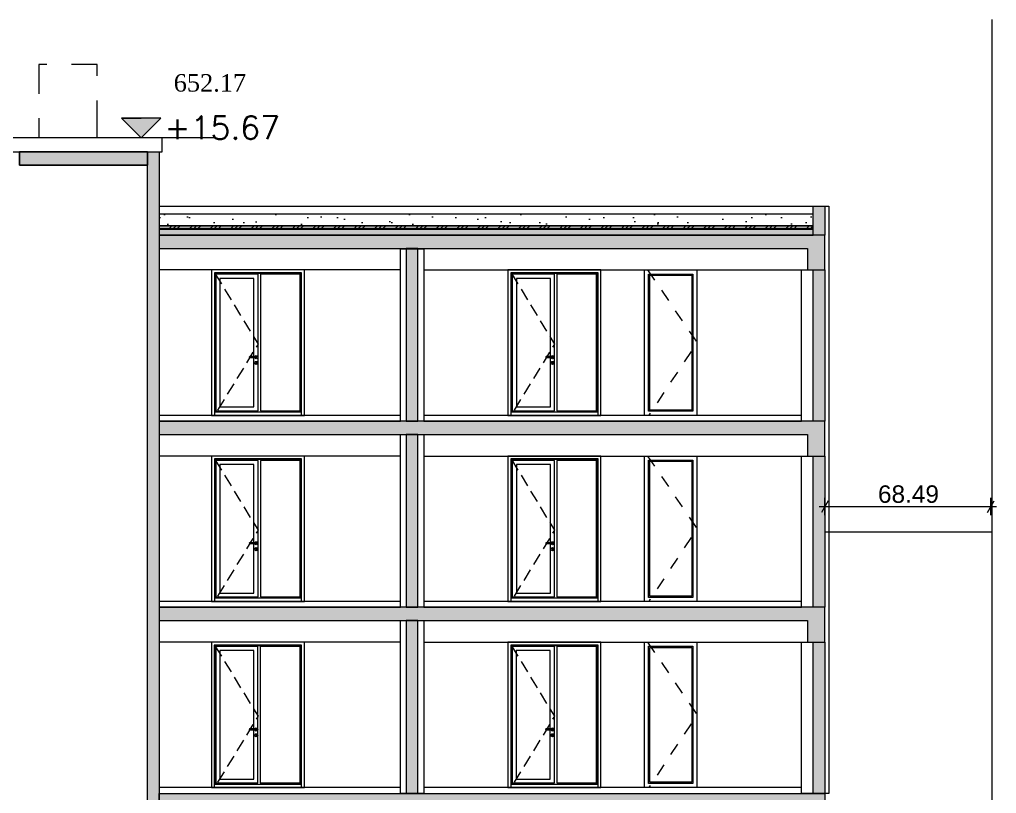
# Model space of a CAD drawing. Header units: metres. Extents: x 476297 to 476657, y 4620828 to 4621206.
# Drawn here: x 476561.08 to 476577.88, y 4621145.55 to 4621158.86 of the extents above; entities that cross this region are included whole.
import ezdxf

# ---------------------------------------------------------------- set-up
doc = ezdxf.new("R2010")
doc.units = ezdxf.units.M
doc.header["$MEASUREMENT"] = 0
for name, pattern in [('Dashed', [0.423333, 0.211667, -0.211667]), ('Hidden Line', [0.3175, 0.211667, -0.105833]), ('Long Dashed', [1.058333, 0.635, -0.423333])]:
    doc.linetypes.add(name, pattern=pattern)
for name, color, linetype in [('0_0 Architecture', 7, 'Continuous'), ('0_Pen_No__1', 7, 'Continuous'), ('0_Pen_No__250', 7, 'Continuous'), ('2D Drafting - General_Pen_No__250', 7, 'Continuous'), ('2D Drafting - General_Pen_No__250_Pen_No__7', 7, 'Continuous'), ('2D Drafting - General_Pen_No__7', 7, 'Continuous'), ('gegmebi_Pen_No__7', 7, 'Continuous'), ('New0_Pen_No__7', 7, 'Continuous'), ('New2D Drafting - General_Pen_No__1', 7, 'Continuous'), ('New2D Drafting - General_Pen_No__250', 7, 'Continuous'), ('New2D Drafting - General_Pen_No__250_Pen_No__7', 7, 'Continuous'), ('Newgegmebi_Pen_No__7', 7, 'Continuous'), ('NewNew_piketebi_Pen_No__7', 7, 'Continuous'), ('Newreg_nak', 7, 'Continuous'), ('NewStructural - Bearing', 7, 'Continuous'), ('zoma', 7, 'Continuous'), ('zoma_Pen_No__1', 7, 'Continuous')]:
    doc.layers.add(name, color=color, linetype=linetype)
doc.styles.add('GENERATED_STYLE_2', font='arial.ttf')
doc.styles.add('GENERATED_STYLE_6', font='times.ttf')
doc.linetypes.add('Break', pattern='A,0,[1,A-1 áƒ¡áƒ\x90áƒ®áƒšáƒ˜ - áƒ›áƒ¨áƒ”áƒœáƒ”áƒ‘áƒšáƒ”áƒ‘áƒ¡1.Shx,S=0.015679,R=0,X=0,Y=0],-1.975557,0', length=1.975557)
doc.dimstyles.new('GENERATED_STYLE__3', dxfattribs={"dimtxt": 0.3, "dimasz": 0.152, "dimexe": 0.18, "dimexo": 0.003, "dimgap": 0.09, "dimtad": 1, "dimtih": 1, "dimtoh": 1, "dimzin": 0, "dimdsep": 46, "dimtxsty": 'GENERATED_STYLE_2', "dimblk": 'ARROWHEAD_2', "dimblk1": 'ARROWHEAD_2', "dimblk2": 'ARROWHEAD_2', "dimcen": 0.09, "dimclrd": 1, "dimclre": 1, "dimclrt": 1, "dimadec": 0, "dimazin": 0, "dimtfac": 1, "dimtdec": 4, "dimtmove": 0, "dimatfit": 3, "dimfxl": 1, "dimtolj": 1, "dimtzin": 0, "dimarcsym": 0})

# ---------------------------------------------------------------- blocks, each defined once
blk = doc.blocks.new('*D922', base_point=(476844.527, 4621385.791))
at = {"layer": 'zoma', "color": 1, "linetype": 'Continuous', "lineweight": 0, "transparency": 16777216}
for p, q in [((476574.931, 4621150.334), (476574.931, 4621150.634)), ((476577.784, 4621150.334), (476577.784, 4621150.634)), ((476574.833, 4621150.484), (476574.931, 4621150.484)), ((476574.988, 4621150.584), (476574.873, 4621150.384)), ((476574.931, 4621150.484), (476577.784, 4621150.484)), ((476577.726, 4621150.384), (476577.841, 4621150.584)), ((476577.784, 4621150.484), (476577.881, 4621150.484))]:
    blk.add_line(p, q, dxfattribs=at)
at = {"layer": 'zoma', "color": 1, "lineweight": 0, "transparency": 16777216, "insert": (476575.844, 4621150.544), "char_height": 0.3, "attachment_point": 7, "style": 'GENERATED_STYLE_2'}
blk.add_mtext('\\A1;{\\pql;\\fArial CYR|b0|i0|c204|p34;68.49}', dxfattribs=at)
blk = doc.blocks.new('ARROWHEAD_2')
at = {"color": 0, "linetype": 'Continuous', "lineweight": 0}
for p, q in [((0, 0), (-1, 0)), ((-0.38, -0.66), (0.38, 0.66))]:
    blk.add_line(p, q, dxfattribs=at)

msp = doc.modelspace()

# ---------------------------------------------------------------- hatches: boundary and pattern name
at = {"layer": '0_0 Architecture', "linetype": 'Continuous', "lineweight": 0}
h = msp.add_hatch(dxfattribs=at)
h.set_pattern_fill('CUT_STONE', style=0, pattern_type=2)
h.set_pattern_definition([(45, (476844.52715, 4621386.59104), (-0.25455844, 0.25455844), [0, -0.24, 0, -0.36]), (110, (476845.32715, 4621386.59104), (0.33828934, 0.12312725), [0, -0.176, 0, -0.304])])
h.paths.add_polyline_path([(476574.731, 4621155.512), (476563.481, 4621155.512), (476563.481, 4621155.312), (476574.731, 4621155.312)])
h = msp.add_hatch(dxfattribs=at)
h.set_pattern_fill('ALUMINUM', style=0, pattern_type=2)
h.set_pattern_definition([(45, (476844.52715, 4621385.79104), (-0.1767767, 0.1767767), []), (45, (476844.4918, 4621385.8264), (-0.1767767, 0.1767767), []), (45, (476844.45644, 4621385.86175), (-0.1767767, 0.1767767), [])])
h.paths.add_polyline_path([(476574.731, 4621155.312), (476563.481, 4621155.312), (476563.481, 4621155.262), (476574.731, 4621155.262)])
h = msp.add_hatch(dxfattribs=at)
h.set_pattern_fill('STRUCTURAL_CONCRETE', style=0, pattern_type=2)
h.set_pattern_definition([(0, (476844.52715, 4621385.79104), (0, 0.6235383), [0.06, -0.3]), (0, (476844.70715, 4621386.1028), (0, 0.6235383), [0.06, -0.3]), (60, (476844.52715, 4621385.79104), (-0.54, 0.3117692), [0.06, -0.3]), (60, (476844.88715, 4621385.79104), (-0.54, 0.3117692), [0.06, -0.3]), (120, (476844.58715, 4621385.79104), (0.54, 0.3117692), [0.06, -0.3]), (120, (476844.94715, 4621385.79104), (0.54, 0.3117692), [0.06, -0.3]), (0, (476844.52715, 4621385.85104), (0, 0.120000005), [0, -0.120000005, 0, -0.180000007]), (45, (476844.58715, 4621385.85104), (-0.084852817, 0.084852817), [0, -0.090000004, 0, -0.150000006])])
h.paths.add_polyline_path([(476574.731, 4621155.251), (476563.481, 4621155.251), (476563.481, 4621155.152), (476574.731, 4621155.152)])
at = {"layer": '0_Pen_No__250', "linetype": 'Continuous', "lineweight": 0}
msp.add_hatch(color=142, dxfattribs=at).paths.add_polyline_path([(476563.173, 4621156.822), (476563.51, 4621157.159), (476562.835, 4621157.159)])
at = {"layer": '2D Drafting - General_Pen_No__250', "linetype": 'Continuous', "lineweight": 0}
for points in [[(476574.931, 4621154.552), (476574.931, 4621155.152), (476563.481, 4621155.152), (476563.481, 4621154.922), (476574.631, 4621154.922), (476574.631, 4621154.552)], [(476574.931, 4621151.352), (476574.931, 4621151.952), (476563.481, 4621151.952), (476563.481, 4621151.722), (476574.631, 4621151.722), (476574.631, 4621151.352)], [(476574.931, 4621148.152), (476574.931, 4621148.752), (476563.481, 4621148.752), (476563.481, 4621148.522), (476574.631, 4621148.522), (476574.631, 4621148.152)], [(476563.481, 4621145.322), (476563.481, 4621145.552), (476574.931, 4621145.552), (476574.931, 4621144.952), (476574.631, 4621144.952), (476574.631, 4621145.322)]]:
    msp.add_hatch(color=7, dxfattribs=at).paths.add_polyline_path(points)
at = {"layer": '2D Drafting - General_Pen_No__250_Pen_No__7', "linetype": 'Continuous', "lineweight": 0}
msp.add_hatch(color=7, dxfattribs=at).paths.add_polyline_path([(476574.931, 4621155.152), (476574.731, 4621155.152), (476574.731, 4621155.651), (476574.931, 4621155.651)])
at = {"layer": 'New2D Drafting - General_Pen_No__250', "linetype": 'Continuous', "lineweight": 0}
for color, points in [(7, [(476561.081, 4621156.352), (476561.081, 4621156.582), (476563.281, 4621156.582), (476563.281, 4621156.352)]), (154, [(476563.281, 4621156.582), (476563.481, 4621156.582), (476563.481, 4621140.352), (476563.281, 4621140.352)]), (7, [(476567.731, 4621151.952), (476567.931, 4621151.952), (476567.931, 4621154.922), (476567.731, 4621154.922)]), (7, [(476574.731, 4621154.552), (476574.931, 4621154.552), (476574.931, 4621151.952), (476574.731, 4621151.952)]), (7, [(476567.731, 4621148.752), (476567.931, 4621148.752), (476567.931, 4621151.722), (476567.731, 4621151.722)]), (7, [(476574.731, 4621151.352), (476574.931, 4621151.352), (476574.931, 4621148.752), (476574.731, 4621148.752)]), (7, [(476567.731, 4621145.551), (476567.931, 4621145.551), (476567.931, 4621148.522), (476567.731, 4621148.522)]), (7, [(476574.731, 4621148.152), (476574.931, 4621148.152), (476574.931, 4621145.551), (476574.731, 4621145.551)])]:
    msp.add_hatch(color=color, dxfattribs=at).paths.add_polyline_path(points)
at = {"layer": 'New2D Drafting - General_Pen_No__250_Pen_No__7', "linetype": 'Continuous', "lineweight": 0}
h = msp.add_hatch(dxfattribs=at)
h.set_pattern_fill('BATT_INSULATION', style=0, pattern_type=2)
h.set_pattern_definition([(60, (476844.52715, 4621385.791044), (-0.038971143, 0.0225), []), (122.833095, (476844.52715, 4621385.791044), (0.0368060797, 0.01875), [])])
h.paths.add_polyline_path([(476563.481, 4621155.251), (476574.731, 4621155.251), (476574.731, 4621155.262), (476563.481, 4621155.262)])

# ---------------------------------------------------------------- linework, layer by layer
at = {"layer": '0_0 Architecture', "color": 7, "linetype": 'Continuous', "lineweight": 0, "flags": 128}
for points in [[(476574.731, 4621155.512), (476563.481, 4621155.512), (476563.481, 4621155.312), (476574.731, 4621155.312)], [(476574.731, 4621155.312), (476563.481, 4621155.312), (476563.481, 4621155.262), (476574.731, 4621155.262)], [(476574.731, 4621155.251), (476563.481, 4621155.251), (476563.481, 4621155.152), (476574.731, 4621155.152)]]:
    msp.add_lwpolyline(points, close=True, dxfattribs=at)
at = {"layer": '0_Pen_No__1', "color": 7, "linetype": 'Continuous', "lineweight": 0, "flags": 128}
for points in [[(476563.173, 4621156.822), (476562.835, 4621157.159), (476563.173, 4621157.159)], [(476563.173, 4621156.822), (476563.51, 4621157.159), (476563.173, 4621157.159)], [(476564.435, 4621156.822), (476562.835, 4621156.822)]]:
    msp.add_lwpolyline(points, dxfattribs=at)
at = {"layer": '0_Pen_No__250', "color": 142, "linetype": 'Continuous', "lineweight": 0, "flags": 128}
msp.add_lwpolyline([(476563.173, 4621156.822), (476563.51, 4621157.159), (476562.835, 4621157.159)], close=True, dxfattribs=at)
at = {"layer": '2D Drafting - General_Pen_No__250', "color": 7, "linetype": 'Continuous', "lineweight": 0, "flags": 128}
for points in [[(476574.931, 4621154.552), (476574.931, 4621155.152), (476563.481, 4621155.152), (476563.481, 4621154.922), (476574.631, 4621154.922), (476574.631, 4621154.552)], [(476574.931, 4621151.352), (476574.931, 4621151.952), (476563.481, 4621151.952), (476563.481, 4621151.722), (476574.631, 4621151.722), (476574.631, 4621151.352)], [(476574.931, 4621148.152), (476574.931, 4621148.752), (476563.481, 4621148.752), (476563.481, 4621148.522), (476574.631, 4621148.522), (476574.631, 4621148.152)], [(476563.481, 4621145.322), (476563.481, 4621145.552), (476574.931, 4621145.552), (476574.931, 4621144.952), (476574.631, 4621144.952), (476574.631, 4621145.322)]]:
    msp.add_lwpolyline(points, close=True, dxfattribs=at)
at = {"layer": '2D Drafting - General_Pen_No__250_Pen_No__7', "color": 7, "linetype": 'Continuous', "lineweight": 0, "flags": 128}
msp.add_lwpolyline([(476574.931, 4621155.152), (476574.731, 4621155.152), (476574.731, 4621155.651), (476574.931, 4621155.651)], close=True, dxfattribs=at)
at = {"layer": '2D Drafting - General_Pen_No__7', "color": 252, "linetype": 'Continuous', "lineweight": 0, "flags": 128}
for points in [[(476564.382, 4621152.052), (476565.982, 4621152.052), (476565.982, 4621154.552), (476564.382, 4621154.552)], [(476564.382, 4621154.552), (476564.382, 4621152.052)], [(476569.48, 4621152.052), (476571.08, 4621152.052), (476571.08, 4621154.552), (476569.48, 4621154.552)], [(476569.48, 4621154.552), (476569.48, 4621152.052)], [(476564.382, 4621148.852), (476565.982, 4621148.852), (476565.982, 4621151.352), (476564.382, 4621151.352)], [(476564.382, 4621151.352), (476564.382, 4621148.852)], [(476569.48, 4621148.852), (476571.08, 4621148.852), (476571.08, 4621151.352), (476569.48, 4621151.352)], [(476569.48, 4621151.352), (476569.48, 4621148.852)], [(476564.385, 4621145.652), (476565.98, 4621145.652), (476565.98, 4621148.152), (476564.38, 4621148.152)], [(476564.38, 4621148.152), (476564.38, 4621145.652), (476564.385, 4621145.652)], [(476569.483, 4621145.652), (476571.079, 4621145.652), (476571.079, 4621148.152), (476569.479, 4621148.152)], [(476569.479, 4621148.152), (476569.479, 4621145.652), (476569.483, 4621145.652)]]:
    msp.add_lwpolyline(points, dxfattribs=at)
for points in [[(476565.932, 4621154.502), (476564.432, 4621154.502), (476564.432, 4621152.052), (476565.932, 4621152.052)], [(476565.922, 4621154.492), (476564.442, 4621154.492), (476564.442, 4621152.112), (476565.922, 4621152.112)], [(476571.03, 4621154.502), (476569.53, 4621154.502), (476569.53, 4621152.052), (476571.03, 4621152.052)], [(476571.02, 4621154.492), (476569.54, 4621154.492), (476569.54, 4621152.112), (476571.02, 4621152.112)], [(476571.83, 4621154.552), (476572.73, 4621154.552), (476572.73, 4621152.052), (476571.83, 4621152.052)], [(476565.182, 4621154.477), (476564.457, 4621154.477), (476564.457, 4621152.132), (476565.182, 4621152.132)], [(476565.112, 4621154.407), (476564.527, 4621154.407), (476564.527, 4621152.197), (476565.112, 4621152.197)], [(476565.907, 4621154.477), (476565.222, 4621154.477), (476565.222, 4621152.132), (476565.907, 4621152.132)], [(476570.28, 4621154.477), (476569.555, 4621154.477), (476569.555, 4621152.132), (476570.28, 4621152.132)], [(476570.21, 4621154.407), (476569.625, 4621154.407), (476569.625, 4621152.197), (476570.21, 4621152.197)], [(476571.005, 4621154.477), (476570.32, 4621154.477), (476570.32, 4621152.132), (476571.005, 4621152.132)], [(476571.9, 4621154.482), (476572.66, 4621154.482), (476572.66, 4621152.122), (476571.9, 4621152.122)], [(476571.92, 4621154.462), (476572.64, 4621154.462), (476572.64, 4621152.143), (476571.92, 4621152.143)], [(476565.932, 4621151.302), (476564.432, 4621151.302), (476564.432, 4621148.852), (476565.932, 4621148.852)], [(476565.922, 4621151.292), (476564.442, 4621151.292), (476564.442, 4621148.912), (476565.922, 4621148.912)], [(476571.03, 4621151.302), (476569.53, 4621151.302), (476569.53, 4621148.852), (476571.03, 4621148.852)], [(476571.02, 4621151.292), (476569.54, 4621151.292), (476569.54, 4621148.912), (476571.02, 4621148.912)], [(476571.83, 4621151.352), (476572.73, 4621151.352), (476572.73, 4621148.852), (476571.83, 4621148.852)], [(476565.182, 4621151.277), (476564.457, 4621151.277), (476564.457, 4621148.932), (476565.182, 4621148.932)], [(476565.112, 4621151.207), (476564.527, 4621151.207), (476564.527, 4621148.997), (476565.112, 4621148.997)], [(476565.907, 4621151.277), (476565.222, 4621151.277), (476565.222, 4621148.932), (476565.907, 4621148.932)], [(476570.28, 4621151.277), (476569.555, 4621151.277), (476569.555, 4621148.932), (476570.28, 4621148.932)], [(476570.21, 4621151.207), (476569.625, 4621151.207), (476569.625, 4621148.997), (476570.21, 4621148.997)], [(476571.005, 4621151.277), (476570.32, 4621151.277), (476570.32, 4621148.932), (476571.005, 4621148.932)], [(476571.9, 4621151.282), (476572.66, 4621151.282), (476572.66, 4621148.922), (476571.9, 4621148.922)], [(476571.92, 4621151.262), (476572.64, 4621151.262), (476572.64, 4621148.943), (476571.92, 4621148.943)], [(476565.93, 4621148.102), (476564.43, 4621148.102), (476564.43, 4621145.652), (476565.93, 4621145.652)], [(476571.029, 4621148.102), (476569.529, 4621148.102), (476569.529, 4621145.652), (476571.029, 4621145.652)], [(476571.83, 4621148.152), (476572.73, 4621148.152), (476572.73, 4621145.652), (476571.83, 4621145.652)], [(476565.92, 4621148.092), (476564.44, 4621148.092), (476564.44, 4621145.712), (476565.92, 4621145.712)], [(476565.18, 4621148.077), (476564.455, 4621148.077), (476564.455, 4621145.732), (476565.18, 4621145.732)], [(476565.11, 4621148.007), (476564.525, 4621148.007), (476564.525, 4621145.797), (476565.11, 4621145.797)], [(476565.905, 4621148.077), (476565.22, 4621148.077), (476565.22, 4621145.732), (476565.905, 4621145.732)], [(476571.019, 4621148.092), (476569.539, 4621148.092), (476569.539, 4621145.712), (476571.019, 4621145.712)], [(476570.279, 4621148.077), (476569.554, 4621148.077), (476569.554, 4621145.732), (476570.279, 4621145.732)], [(476570.209, 4621148.007), (476569.624, 4621148.007), (476569.624, 4621145.797), (476570.209, 4621145.797)], [(476571.004, 4621148.077), (476570.319, 4621148.077), (476570.319, 4621145.732), (476571.004, 4621145.732)], [(476571.9, 4621148.082), (476572.66, 4621148.082), (476572.66, 4621145.722), (476571.9, 4621145.722)], [(476571.92, 4621148.062), (476572.64, 4621148.062), (476572.64, 4621145.743), (476571.92, 4621145.743)]]:
    msp.add_lwpolyline(points, close=True, dxfattribs=at)
at = {"layer": '2D Drafting - General_Pen_No__7', "color": 252, "linetype": 'Hidden Line', "lineweight": 0, "flags": 128}
for points in [[(476564.442, 4621154.492), (476565.182, 4621153.278), (476564.432, 4621152.053)], [(476569.54, 4621154.492), (476570.28, 4621153.278), (476569.531, 4621152.053)], [(476564.442, 4621151.292), (476565.182, 4621150.078), (476564.432, 4621148.853)], [(476569.54, 4621151.292), (476570.28, 4621150.078), (476569.531, 4621148.853)], [(476564.442, 4621148.092), (476565.182, 4621146.878), (476564.432, 4621145.653)], [(476569.54, 4621148.092), (476570.28, 4621146.878), (476569.531, 4621145.653)]]:
    msp.add_lwpolyline(points, dxfattribs=at)
at = {"layer": '2D Drafting - General_Pen_No__7', "color": 252, "linetype": 'Dashed', "lineweight": 0, "flags": 128}
for points in [[(476571.882, 4621154.552), (476572.73, 4621153.303), (476571.903, 4621152.053)], [(476571.882, 4621151.352), (476572.73, 4621150.103), (476571.903, 4621148.853)], [(476571.882, 4621148.152), (476572.73, 4621146.903), (476571.903, 4621145.653)]]:
    msp.add_lwpolyline(points, dxfattribs=at)
at = {"layer": 'gegmebi_Pen_No__7', "color": 7, "linetype": 'Continuous', "lineweight": 0}
msp.add_line((476563.481, 4621155.651), (476574.931, 4621155.651), dxfattribs=at)
at = {"layer": 'gegmebi_Pen_No__7', "color": 7, "linetype": 'Continuous', "lineweight": 0, "flags": 128}
for points in [[(476563.481, 4621151.952), (476567.631, 4621151.952), (476567.631, 4621152.052), (476563.481, 4621152.052)], [(476568.031, 4621151.952), (476574.531, 4621151.952), (476574.531, 4621152.052), (476568.031, 4621152.052)], [(476563.481, 4621148.752), (476567.631, 4621148.752), (476567.631, 4621148.852), (476563.481, 4621148.852)], [(476568.031, 4621148.752), (476574.531, 4621148.752), (476574.531, 4621148.852), (476568.031, 4621148.852)], [(476563.481, 4621145.551), (476567.631, 4621145.551), (476567.631, 4621145.652), (476563.481, 4621145.652)], [(476568.031, 4621145.552), (476574.531, 4621145.552), (476574.531, 4621145.652), (476568.031, 4621145.652)]]:
    msp.add_lwpolyline(points, close=True, dxfattribs=at)
at = {"layer": 'New0_Pen_No__7', "color": 7, "linetype": 'Continuous', "lineweight": 0, "flags": 128}
msp.add_lwpolyline([(476561.081, 4621156.352), (476563.281, 4621156.352), (476563.281, 4621156.582), (476561.081, 4621156.582)], close=True, dxfattribs=at)
at = {"layer": 'New2D Drafting - General_Pen_No__1', "color": 252, "linetype": 'Long Dashed', "lineweight": 0, "flags": 128}
msp.add_lwpolyline([(476562.414, 4621156.832), (476562.414, 4621158.083), (476561.414, 4621158.083), (476561.414, 4621156.832)], dxfattribs=at)
at = {"layer": 'New2D Drafting - General_Pen_No__250', "color": 7, "linetype": 'Continuous', "lineweight": 0, "flags": 128}
for points in [[(476561.081, 4621156.352), (476561.081, 4621156.582), (476563.281, 4621156.582), (476563.281, 4621156.352)], [(476563.281, 4621156.582), (476563.481, 4621156.582), (476563.481, 4621140.352), (476563.281, 4621140.352)], [(476567.731, 4621151.952), (476567.931, 4621151.952), (476567.931, 4621154.922), (476567.731, 4621154.922)], [(476574.731, 4621154.552), (476574.931, 4621154.552), (476574.931, 4621151.952), (476574.731, 4621151.952)], [(476567.731, 4621148.752), (476567.931, 4621148.752), (476567.931, 4621151.722), (476567.731, 4621151.722)], [(476574.731, 4621151.352), (476574.931, 4621151.352), (476574.931, 4621148.752), (476574.731, 4621148.752)], [(476567.731, 4621145.551), (476567.931, 4621145.551), (476567.931, 4621148.522), (476567.731, 4621148.522)], [(476574.731, 4621148.152), (476574.931, 4621148.152), (476574.931, 4621145.551), (476574.731, 4621145.551)]]:
    msp.add_lwpolyline(points, close=True, dxfattribs=at)
at = {"layer": 'New2D Drafting - General_Pen_No__250_Pen_No__7', "color": 7, "linetype": 'Continuous', "lineweight": 0, "flags": 128}
msp.add_lwpolyline([(476563.481, 4621155.251), (476574.731, 4621155.251), (476574.731, 4621155.262), (476563.481, 4621155.262)], close=True, dxfattribs=at)
at = {"layer": 'Newgegmebi_Pen_No__7', "color": 251, "linetype": 'Continuous', "lineweight": 0}
for p, q in [((476567.631, 4621154.552), (476563.481, 4621154.552)), ((476567.631, 4621154.552), (476563.481, 4621154.552)), ((476568.031, 4621154.552), (476574.531, 4621154.552)), ((476568.031, 4621154.552), (476574.531, 4621154.552)), ((476568.031, 4621154.552), (476574.531, 4621154.552)), ((476567.631, 4621151.352), (476563.481, 4621151.352)), ((476568.031, 4621151.352), (476574.531, 4621151.352)), ((476567.631, 4621148.152), (476563.481, 4621148.152)), ((476568.031, 4621148.152), (476574.531, 4621148.152))]:
    msp.add_line(p, q, dxfattribs=at)
at = {"layer": 'Newgegmebi_Pen_No__7', "color": 7, "linetype": 'Continuous', "lineweight": 0}
for points in [[(476568.031, 4621151.952), (476567.631, 4621151.952), (476567.631, 4621154.917), (476568.031, 4621154.917)], [(476574.931, 4621151.952), (476574.531, 4621151.952), (476574.531, 4621154.552), (476574.931, 4621154.552)], [(476568.031, 4621148.752), (476567.631, 4621148.752), (476567.631, 4621151.722), (476568.031, 4621151.722)], [(476574.931, 4621148.752), (476574.531, 4621148.752), (476574.531, 4621151.352), (476574.931, 4621151.352)], [(476568.031, 4621145.551), (476567.631, 4621145.551), (476567.631, 4621148.522), (476568.031, 4621148.522)], [(476574.931, 4621145.551), (476574.531, 4621145.551), (476574.531, 4621148.152), (476574.931, 4621148.152)]]:
    msp.add_lwpolyline(points, close=True, dxfattribs=at)
at = {"layer": 'Newreg_nak', "color": 7, "linetype": 'Continuous', "lineweight": 0, "flags": 128}
msp.add_lwpolyline([(476574.931, 4621155.651), (476575.001, 4621155.651), (476575.001, 4621145.551), (476574.931, 4621145.551)], dxfattribs=at)
at = {"layer": 'NewStructural - Bearing', "color": 1, "linetype": 'Continuous', "lineweight": 0}
msp.add_line((476577.804, 4621158.857), (476577.804, 4621134.24), dxfattribs=at)
at = {"layer": 'NewStructural - Bearing', "color": 252, "linetype": 'Continuous', "lineweight": 0}
for p, q in [((476565.034, 4621153.059), (476565.031, 4621153.052)), ((476565.031, 4621153.052), (476565.034, 4621153.045)), ((476565.035, 4621153.059), (476565.032, 4621153.052)), ((476565.032, 4621153.052), (476565.035, 4621153.045)), ((476565.041, 4621153.062), (476565.034, 4621153.059)), ((476565.034, 4621153.045), (476565.041, 4621153.042)), ((476565.04, 4621153.059), (476565.038, 4621153.052)), ((476565.038, 4621153.052), (476565.04, 4621153.045)), ((476565.042, 4621153.062), (476565.041, 4621153.062)), ((476565.042, 4621153.042), (476565.041, 4621153.042)), ((476565.045, 4621153.062), (476565.042, 4621153.062)), ((476565.045, 4621153.042), (476565.042, 4621153.042)), ((476565.05, 4621153.062), (476565.045, 4621153.062)), ((476565.05, 4621153.042), (476565.045, 4621153.042)), ((476565.047, 4621153.059), (476565.046, 4621153.052)), ((476565.046, 4621153.052), (476565.047, 4621153.045)), ((476565.056, 4621153.062), (476565.05, 4621153.062)), ((476565.056, 4621153.042), (476565.05, 4621153.042)), ((476565.136, 4621153.062), (476565.056, 4621153.062)), ((476565.136, 4621153.042), (476565.056, 4621153.042)), ((476565.126, 4621153.062), (476565.127, 4621153.066)), ((476565.127, 4621153.039), (476565.126, 4621153.042)), ((476565.127, 4621153.066), (476565.137, 4621153.075)), ((476565.137, 4621153.029), (476565.127, 4621153.039)), ((476565.127, 4621152.966), (476565.137, 4621152.975)), ((476565.141, 4621153.062), (476565.136, 4621153.062)), ((476565.141, 4621153.042), (476565.136, 4621153.042)), ((476565.137, 4621153.075), (476565.151, 4621153.079)), ((476565.151, 4621153.025), (476565.137, 4621153.029)), ((476565.137, 4621152.975), (476565.151, 4621152.979)), ((476565.146, 4621153.062), (476565.141, 4621153.062)), ((476565.146, 4621153.042), (476565.141, 4621153.042)), ((476565.144, 4621153.059), (476565.145, 4621153.052)), ((476565.145, 4621153.052), (476565.144, 4621153.045)), ((476565.15, 4621153.062), (476565.146, 4621153.062)), ((476565.15, 4621153.042), (476565.146, 4621153.042)), ((476565.151, 4621153.062), (476565.15, 4621153.062)), ((476565.151, 4621153.042), (476565.15, 4621153.042)), ((476565.151, 4621153.079), (476565.164, 4621153.075)), ((476565.151, 4621153.062), (476565.158, 4621153.059)), ((476565.151, 4621153.059), (476565.154, 4621153.052)), ((476565.154, 4621153.052), (476565.151, 4621153.045)), ((476565.158, 4621153.045), (476565.151, 4621153.042)), ((476565.164, 4621153.029), (476565.151, 4621153.025)), ((476565.151, 4621152.979), (476565.164, 4621152.975)), ((476565.156, 4621153.059), (476565.159, 4621153.052)), ((476565.159, 4621153.052), (476565.156, 4621153.045)), ((476565.158, 4621153.059), (476565.161, 4621153.052)), ((476565.161, 4621153.052), (476565.158, 4621153.045)), ((476565.164, 4621153.075), (476565.174, 4621153.066)), ((476565.174, 4621153.039), (476565.164, 4621153.029)), ((476565.164, 4621152.975), (476565.174, 4621152.966)), ((476565.174, 4621153.066), (476565.178, 4621153.052)), ((476565.178, 4621153.052), (476565.174, 4621153.039)), ((476570.132, 4621153.059), (476570.129, 4621153.052)), ((476570.129, 4621153.052), (476570.132, 4621153.045)), ((476570.134, 4621153.059), (476570.131, 4621153.052)), ((476570.131, 4621153.052), (476570.134, 4621153.045)), ((476570.139, 4621153.062), (476570.132, 4621153.059)), ((476570.132, 4621153.045), (476570.139, 4621153.042)), ((476570.139, 4621153.059), (476570.137, 4621153.052)), ((476570.137, 4621153.052), (476570.139, 4621153.045)), ((476570.141, 4621153.062), (476570.139, 4621153.062)), ((476570.141, 4621153.042), (476570.139, 4621153.042)), ((476570.144, 4621153.062), (476570.141, 4621153.062)), ((476570.144, 4621153.042), (476570.141, 4621153.042)), ((476570.149, 4621153.062), (476570.144, 4621153.062)), ((476570.149, 4621153.042), (476570.144, 4621153.042)), ((476570.146, 4621153.059), (476570.145, 4621153.052)), ((476570.145, 4621153.052), (476570.146, 4621153.045)), ((476570.154, 4621153.062), (476570.149, 4621153.062)), ((476570.154, 4621153.042), (476570.149, 4621153.042)), ((476570.234, 4621153.062), (476570.154, 4621153.062)), ((476570.234, 4621153.042), (476570.154, 4621153.042)), ((476570.225, 4621153.062), (476570.226, 4621153.066)), ((476570.226, 4621153.039), (476570.225, 4621153.042)), ((476570.226, 4621153.066), (476570.236, 4621153.075)), ((476570.236, 4621153.029), (476570.226, 4621153.039)), ((476570.226, 4621152.966), (476570.236, 4621152.975)), ((476570.24, 4621153.062), (476570.234, 4621153.062)), ((476570.24, 4621153.042), (476570.234, 4621153.042)), ((476570.236, 4621153.075), (476570.249, 4621153.079)), ((476570.249, 4621153.025), (476570.236, 4621153.029)), ((476570.236, 4621152.975), (476570.249, 4621152.979)), ((476570.245, 4621153.062), (476570.24, 4621153.062)), ((476570.245, 4621153.042), (476570.24, 4621153.042)), ((476570.243, 4621153.059), (476570.244, 4621153.052)), ((476570.244, 4621153.052), (476570.243, 4621153.045)), ((476570.248, 4621153.062), (476570.245, 4621153.062)), ((476570.248, 4621153.042), (476570.245, 4621153.042)), ((476570.249, 4621153.062), (476570.248, 4621153.062)), ((476570.249, 4621153.042), (476570.248, 4621153.042)), ((476570.249, 4621153.079), (476570.263, 4621153.075)), ((476570.249, 4621153.062), (476570.257, 4621153.059)), ((476570.257, 4621153.045), (476570.249, 4621153.042)), ((476570.263, 4621153.029), (476570.249, 4621153.025)), ((476570.249, 4621152.979), (476570.263, 4621152.975)), ((476570.25, 4621153.059), (476570.252, 4621153.052)), ((476570.252, 4621153.052), (476570.25, 4621153.045)), ((476570.255, 4621153.059), (476570.258, 4621153.052)), ((476570.258, 4621153.052), (476570.255, 4621153.045)), ((476570.257, 4621153.059), (476570.259, 4621153.052)), ((476570.259, 4621153.052), (476570.257, 4621153.045)), ((476570.263, 4621153.075), (476570.273, 4621153.066)), ((476570.273, 4621153.039), (476570.263, 4621153.029)), ((476570.263, 4621152.975), (476570.273, 4621152.966)), ((476570.273, 4621153.066), (476570.276, 4621153.052)), ((476570.276, 4621153.052), (476570.273, 4621153.039)), ((476565.124, 4621152.952), (476565.127, 4621152.966)), ((476565.127, 4621152.939), (476565.124, 4621152.952)), ((476565.137, 4621152.929), (476565.127, 4621152.939)), ((476565.151, 4621152.925), (476565.137, 4621152.929)), ((476565.144, 4621152.964), (476565.143, 4621152.962)), ((476565.143, 4621152.962), (476565.146, 4621152.956)), ((476565.144, 4621152.964), (476565.145, 4621152.967)), ((476565.151, 4621152.969), (476565.145, 4621152.967)), ((476565.146, 4621152.956), (476565.146, 4621152.955)), ((476565.146, 4621152.955), (476565.146, 4621152.952)), ((476565.146, 4621152.952), (476565.146, 4621152.949)), ((476565.146, 4621152.949), (476565.146, 4621152.943)), ((476565.146, 4621152.943), (476565.146, 4621152.94)), ((476565.146, 4621152.94), (476565.147, 4621152.936)), ((476565.147, 4621152.936), (476565.151, 4621152.935)), ((476565.156, 4621152.967), (476565.151, 4621152.969)), ((476565.151, 4621152.935), (476565.154, 4621152.936)), ((476565.164, 4621152.929), (476565.151, 4621152.925)), ((476565.154, 4621152.936), (476565.156, 4621152.94)), ((476565.157, 4621152.964), (476565.156, 4621152.967)), ((476565.156, 4621152.956), (476565.158, 4621152.962)), ((476565.156, 4621152.955), (476565.156, 4621152.956)), ((476565.156, 4621152.955), (476565.156, 4621152.952)), ((476565.156, 4621152.952), (476565.156, 4621152.949)), ((476565.156, 4621152.949), (476565.156, 4621152.943)), ((476565.156, 4621152.943), (476565.156, 4621152.94)), ((476565.157, 4621152.964), (476565.158, 4621152.962)), ((476565.174, 4621152.939), (476565.164, 4621152.929)), ((476565.174, 4621152.966), (476565.178, 4621152.952)), ((476565.178, 4621152.952), (476565.174, 4621152.939)), ((476570.222, 4621152.952), (476570.226, 4621152.966)), ((476570.226, 4621152.939), (476570.222, 4621152.952)), ((476570.236, 4621152.929), (476570.226, 4621152.939)), ((476570.249, 4621152.925), (476570.236, 4621152.929)), ((476570.243, 4621152.964), (476570.242, 4621152.962)), ((476570.242, 4621152.962), (476570.244, 4621152.956)), ((476570.243, 4621152.964), (476570.244, 4621152.967)), ((476570.249, 4621152.969), (476570.244, 4621152.967)), ((476570.244, 4621152.956), (476570.244, 4621152.955)), ((476570.244, 4621152.955), (476570.244, 4621152.952)), ((476570.244, 4621152.952), (476570.244, 4621152.949)), ((476570.244, 4621152.949), (476570.244, 4621152.943)), ((476570.244, 4621152.943), (476570.244, 4621152.94)), ((476570.244, 4621152.94), (476570.246, 4621152.936)), ((476570.246, 4621152.936), (476570.249, 4621152.935)), ((476570.255, 4621152.967), (476570.249, 4621152.969)), ((476570.249, 4621152.935), (476570.253, 4621152.936)), ((476570.263, 4621152.929), (476570.249, 4621152.925)), ((476570.253, 4621152.936), (476570.254, 4621152.94)), ((476570.254, 4621152.956), (476570.257, 4621152.962)), ((476570.254, 4621152.955), (476570.254, 4621152.956)), ((476570.254, 4621152.955), (476570.254, 4621152.952)), ((476570.254, 4621152.952), (476570.254, 4621152.949)), ((476570.254, 4621152.949), (476570.254, 4621152.943)), ((476570.254, 4621152.943), (476570.254, 4621152.94)), ((476570.256, 4621152.964), (476570.255, 4621152.967)), ((476570.256, 4621152.964), (476570.257, 4621152.962)), ((476570.273, 4621152.939), (476570.263, 4621152.929)), ((476570.273, 4621152.966), (476570.276, 4621152.952)), ((476570.276, 4621152.952), (476570.273, 4621152.939)), ((476565.034, 4621149.859), (476565.031, 4621149.852)), ((476565.031, 4621149.852), (476565.034, 4621149.845)), ((476565.035, 4621149.859), (476565.032, 4621149.852)), ((476565.032, 4621149.852), (476565.035, 4621149.845)), ((476565.041, 4621149.862), (476565.034, 4621149.859)), ((476565.034, 4621149.845), (476565.041, 4621149.842)), ((476565.04, 4621149.859), (476565.038, 4621149.852)), ((476565.038, 4621149.852), (476565.04, 4621149.845)), ((476565.042, 4621149.862), (476565.041, 4621149.862)), ((476565.042, 4621149.842), (476565.041, 4621149.842)), ((476565.045, 4621149.862), (476565.042, 4621149.862)), ((476565.045, 4621149.842), (476565.042, 4621149.842)), ((476565.05, 4621149.862), (476565.045, 4621149.862)), ((476565.05, 4621149.842), (476565.045, 4621149.842)), ((476565.047, 4621149.859), (476565.046, 4621149.852)), ((476565.046, 4621149.852), (476565.047, 4621149.845)), ((476565.056, 4621149.862), (476565.05, 4621149.862)), ((476565.056, 4621149.842), (476565.05, 4621149.842)), ((476565.136, 4621149.862), (476565.056, 4621149.862)), ((476565.136, 4621149.842), (476565.056, 4621149.842)), ((476565.126, 4621149.862), (476565.127, 4621149.866)), ((476565.127, 4621149.839), (476565.126, 4621149.842)), ((476565.127, 4621149.866), (476565.137, 4621149.876)), ((476565.137, 4621149.829), (476565.127, 4621149.839)), ((476565.141, 4621149.862), (476565.136, 4621149.862)), ((476565.141, 4621149.842), (476565.136, 4621149.842)), ((476565.137, 4621149.876), (476565.151, 4621149.879)), ((476565.151, 4621149.825), (476565.137, 4621149.829)), ((476565.137, 4621149.776), (476565.151, 4621149.779)), ((476565.146, 4621149.862), (476565.141, 4621149.862)), ((476565.146, 4621149.842), (476565.141, 4621149.842)), ((476565.144, 4621149.859), (476565.145, 4621149.852)), ((476565.145, 4621149.852), (476565.144, 4621149.845)), ((476565.15, 4621149.862), (476565.146, 4621149.862)), ((476565.15, 4621149.842), (476565.146, 4621149.842)), ((476565.151, 4621149.862), (476565.15, 4621149.862)), ((476565.151, 4621149.842), (476565.15, 4621149.842)), ((476565.151, 4621149.879), (476565.164, 4621149.876)), ((476565.151, 4621149.862), (476565.158, 4621149.859)), ((476565.151, 4621149.859), (476565.154, 4621149.852)), ((476565.154, 4621149.852), (476565.151, 4621149.845)), ((476565.158, 4621149.845), (476565.151, 4621149.842)), ((476565.164, 4621149.829), (476565.151, 4621149.825)), ((476565.151, 4621149.779), (476565.164, 4621149.776)), ((476565.156, 4621149.859), (476565.159, 4621149.852)), ((476565.159, 4621149.852), (476565.156, 4621149.845)), ((476565.158, 4621149.859), (476565.161, 4621149.852)), ((476565.161, 4621149.852), (476565.158, 4621149.845)), ((476565.164, 4621149.876), (476565.174, 4621149.866)), ((476565.174, 4621149.839), (476565.164, 4621149.829)), ((476565.174, 4621149.866), (476565.178, 4621149.852)), ((476565.178, 4621149.852), (476565.174, 4621149.839)), ((476570.132, 4621149.859), (476570.129, 4621149.852)), ((476570.129, 4621149.852), (476570.132, 4621149.845)), ((476570.134, 4621149.859), (476570.131, 4621149.852)), ((476570.131, 4621149.852), (476570.134, 4621149.845)), ((476570.139, 4621149.862), (476570.132, 4621149.859)), ((476570.132, 4621149.845), (476570.139, 4621149.842)), ((476570.139, 4621149.859), (476570.137, 4621149.852)), ((476570.137, 4621149.852), (476570.139, 4621149.845)), ((476570.141, 4621149.862), (476570.139, 4621149.862)), ((476570.141, 4621149.842), (476570.139, 4621149.842)), ((476570.144, 4621149.862), (476570.141, 4621149.862)), ((476570.144, 4621149.842), (476570.141, 4621149.842)), ((476570.149, 4621149.862), (476570.144, 4621149.862)), ((476570.149, 4621149.842), (476570.144, 4621149.842)), ((476570.146, 4621149.859), (476570.145, 4621149.852)), ((476570.145, 4621149.852), (476570.146, 4621149.845)), ((476570.154, 4621149.862), (476570.149, 4621149.862)), ((476570.154, 4621149.842), (476570.149, 4621149.842)), ((476570.234, 4621149.862), (476570.154, 4621149.862)), ((476570.234, 4621149.842), (476570.154, 4621149.842)), ((476570.225, 4621149.862), (476570.226, 4621149.866)), ((476570.226, 4621149.839), (476570.225, 4621149.842)), ((476570.226, 4621149.866), (476570.236, 4621149.876)), ((476570.236, 4621149.829), (476570.226, 4621149.839)), ((476570.24, 4621149.862), (476570.234, 4621149.862)), ((476570.24, 4621149.842), (476570.234, 4621149.842)), ((476570.236, 4621149.876), (476570.249, 4621149.879)), ((476570.249, 4621149.825), (476570.236, 4621149.829)), ((476570.236, 4621149.776), (476570.249, 4621149.779)), ((476570.245, 4621149.862), (476570.24, 4621149.862)), ((476570.245, 4621149.842), (476570.24, 4621149.842)), ((476570.243, 4621149.859), (476570.244, 4621149.852)), ((476570.244, 4621149.852), (476570.243, 4621149.845)), ((476570.248, 4621149.862), (476570.245, 4621149.862)), ((476570.248, 4621149.842), (476570.245, 4621149.842)), ((476570.249, 4621149.862), (476570.248, 4621149.862)), ((476570.249, 4621149.842), (476570.248, 4621149.842)), ((476570.249, 4621149.879), (476570.263, 4621149.876)), ((476570.249, 4621149.862), (476570.257, 4621149.859)), ((476570.257, 4621149.845), (476570.249, 4621149.842)), ((476570.263, 4621149.829), (476570.249, 4621149.825)), ((476570.249, 4621149.779), (476570.263, 4621149.776)), ((476570.25, 4621149.859), (476570.252, 4621149.852)), ((476570.252, 4621149.852), (476570.25, 4621149.845)), ((476570.255, 4621149.859), (476570.258, 4621149.852)), ((476570.258, 4621149.852), (476570.255, 4621149.845)), ((476570.257, 4621149.859), (476570.259, 4621149.852)), ((476570.259, 4621149.852), (476570.257, 4621149.845)), ((476570.263, 4621149.876), (476570.273, 4621149.866)), ((476570.273, 4621149.839), (476570.263, 4621149.829)), ((476570.273, 4621149.866), (476570.276, 4621149.852)), ((476570.276, 4621149.852), (476570.273, 4621149.839)), ((476565.124, 4621149.752), (476565.127, 4621149.766)), ((476565.127, 4621149.739), (476565.124, 4621149.752)), ((476565.127, 4621149.766), (476565.137, 4621149.776)), ((476565.137, 4621149.729), (476565.127, 4621149.739)), ((476565.151, 4621149.725), (476565.137, 4621149.729)), ((476565.144, 4621149.764), (476565.143, 4621149.762)), ((476565.143, 4621149.762), (476565.146, 4621149.757)), ((476565.144, 4621149.764), (476565.145, 4621149.767)), ((476565.151, 4621149.77), (476565.145, 4621149.767)), ((476565.146, 4621149.757), (476565.146, 4621149.755)), ((476565.146, 4621149.755), (476565.146, 4621149.752)), ((476565.146, 4621149.752), (476565.146, 4621149.749)), ((476565.146, 4621149.749), (476565.146, 4621149.744)), ((476565.146, 4621149.744), (476565.146, 4621149.74)), ((476565.146, 4621149.74), (476565.147, 4621149.736)), ((476565.147, 4621149.736), (476565.151, 4621149.735)), ((476565.156, 4621149.767), (476565.151, 4621149.77)), ((476565.151, 4621149.735), (476565.154, 4621149.736)), ((476565.164, 4621149.729), (476565.151, 4621149.725)), ((476565.154, 4621149.736), (476565.156, 4621149.74)), ((476565.157, 4621149.764), (476565.156, 4621149.767)), ((476565.156, 4621149.757), (476565.158, 4621149.762)), ((476565.156, 4621149.755), (476565.156, 4621149.757)), ((476565.156, 4621149.755), (476565.156, 4621149.752)), ((476565.156, 4621149.752), (476565.156, 4621149.749)), ((476565.156, 4621149.749), (476565.156, 4621149.744)), ((476565.156, 4621149.744), (476565.156, 4621149.74)), ((476565.157, 4621149.764), (476565.158, 4621149.762)), ((476565.164, 4621149.776), (476565.174, 4621149.766)), ((476565.174, 4621149.739), (476565.164, 4621149.729)), ((476565.174, 4621149.766), (476565.178, 4621149.752)), ((476565.178, 4621149.752), (476565.174, 4621149.739)), ((476570.222, 4621149.752), (476570.226, 4621149.766)), ((476570.226, 4621149.739), (476570.222, 4621149.752)), ((476570.226, 4621149.766), (476570.236, 4621149.776)), ((476570.236, 4621149.729), (476570.226, 4621149.739)), ((476570.249, 4621149.725), (476570.236, 4621149.729)), ((476570.243, 4621149.764), (476570.242, 4621149.762)), ((476570.242, 4621149.762), (476570.244, 4621149.757)), ((476570.243, 4621149.764), (476570.244, 4621149.767)), ((476570.249, 4621149.77), (476570.244, 4621149.767)), ((476570.244, 4621149.757), (476570.244, 4621149.755)), ((476570.244, 4621149.755), (476570.244, 4621149.752)), ((476570.244, 4621149.752), (476570.244, 4621149.749)), ((476570.244, 4621149.749), (476570.244, 4621149.744)), ((476570.244, 4621149.744), (476570.244, 4621149.74)), ((476570.244, 4621149.74), (476570.246, 4621149.736)), ((476570.246, 4621149.736), (476570.249, 4621149.735)), ((476570.255, 4621149.767), (476570.249, 4621149.77)), ((476570.249, 4621149.735), (476570.253, 4621149.736)), ((476570.263, 4621149.729), (476570.249, 4621149.725)), ((476570.253, 4621149.736), (476570.254, 4621149.74)), ((476570.254, 4621149.757), (476570.257, 4621149.762)), ((476570.254, 4621149.755), (476570.254, 4621149.757)), ((476570.254, 4621149.755), (476570.254, 4621149.752)), ((476570.254, 4621149.752), (476570.254, 4621149.749)), ((476570.254, 4621149.749), (476570.254, 4621149.744)), ((476570.254, 4621149.744), (476570.254, 4621149.74)), ((476570.256, 4621149.764), (476570.255, 4621149.767)), ((476570.256, 4621149.764), (476570.257, 4621149.762)), ((476570.263, 4621149.776), (476570.273, 4621149.766)), ((476570.273, 4621149.739), (476570.263, 4621149.729)), ((476570.273, 4621149.766), (476570.276, 4621149.752)), ((476570.276, 4621149.752), (476570.273, 4621149.739)), ((476565.033, 4621146.66), (476565.03, 4621146.652)), ((476565.03, 4621146.652), (476565.033, 4621146.645)), ((476565.034, 4621146.66), (476565.031, 4621146.652)), ((476565.031, 4621146.652), (476565.034, 4621146.645)), ((476565.04, 4621146.662), (476565.033, 4621146.66)), ((476565.033, 4621146.645), (476565.04, 4621146.642)), ((476565.039, 4621146.66), (476565.037, 4621146.652)), ((476565.037, 4621146.652), (476565.039, 4621146.645)), ((476565.041, 4621146.662), (476565.04, 4621146.662)), ((476565.041, 4621146.642), (476565.04, 4621146.642)), ((476565.044, 4621146.662), (476565.041, 4621146.662)), ((476565.044, 4621146.642), (476565.041, 4621146.642)), ((476565.049, 4621146.662), (476565.044, 4621146.662)), ((476565.049, 4621146.642), (476565.044, 4621146.642)), ((476565.046, 4621146.66), (476565.045, 4621146.652)), ((476565.045, 4621146.652), (476565.046, 4621146.645)), ((476565.055, 4621146.662), (476565.049, 4621146.662)), ((476565.055, 4621146.642), (476565.049, 4621146.642)), ((476565.135, 4621146.662), (476565.055, 4621146.662)), ((476565.135, 4621146.642), (476565.055, 4621146.642)), ((476565.125, 4621146.662), (476565.126, 4621146.666)), ((476565.126, 4621146.639), (476565.125, 4621146.642)), ((476565.126, 4621146.666), (476565.136, 4621146.676)), ((476565.136, 4621146.629), (476565.126, 4621146.639)), ((476565.14, 4621146.662), (476565.135, 4621146.662)), ((476565.14, 4621146.642), (476565.135, 4621146.642)), ((476565.136, 4621146.676), (476565.15, 4621146.679)), ((476565.15, 4621146.625), (476565.136, 4621146.629)), ((476565.145, 4621146.662), (476565.14, 4621146.662)), ((476565.145, 4621146.642), (476565.14, 4621146.642)), ((476565.143, 4621146.66), (476565.144, 4621146.652)), ((476565.144, 4621146.652), (476565.143, 4621146.645)), ((476565.148, 4621146.662), (476565.145, 4621146.662)), ((476565.148, 4621146.642), (476565.145, 4621146.642)), ((476565.15, 4621146.662), (476565.148, 4621146.662)), ((476565.15, 4621146.642), (476565.148, 4621146.642)), ((476565.15, 4621146.679), (476565.163, 4621146.676)), ((476565.15, 4621146.662), (476565.157, 4621146.66)), ((476565.15, 4621146.66), (476565.152, 4621146.652)), ((476565.152, 4621146.652), (476565.15, 4621146.645)), ((476565.157, 4621146.645), (476565.15, 4621146.642)), ((476565.163, 4621146.629), (476565.15, 4621146.625)), ((476565.155, 4621146.66), (476565.158, 4621146.652)), ((476565.158, 4621146.652), (476565.155, 4621146.645)), ((476565.157, 4621146.66), (476565.16, 4621146.652)), ((476565.16, 4621146.652), (476565.157, 4621146.645)), ((476565.163, 4621146.676), (476565.173, 4621146.666)), ((476565.173, 4621146.639), (476565.163, 4621146.629)), ((476565.173, 4621146.666), (476565.177, 4621146.652)), ((476565.177, 4621146.652), (476565.173, 4621146.639)), ((476570.131, 4621146.66), (476570.128, 4621146.652)), ((476570.128, 4621146.652), (476570.131, 4621146.645)), ((476570.133, 4621146.66), (476570.13, 4621146.652)), ((476570.13, 4621146.652), (476570.133, 4621146.645)), ((476570.138, 4621146.662), (476570.131, 4621146.66)), ((476570.131, 4621146.645), (476570.138, 4621146.642)), ((476570.138, 4621146.66), (476570.136, 4621146.652)), ((476570.136, 4621146.652), (476570.138, 4621146.645)), ((476570.14, 4621146.662), (476570.138, 4621146.662)), ((476570.14, 4621146.642), (476570.138, 4621146.642)), ((476570.143, 4621146.662), (476570.14, 4621146.662)), ((476570.143, 4621146.642), (476570.14, 4621146.642)), ((476570.148, 4621146.662), (476570.143, 4621146.662)), ((476570.148, 4621146.642), (476570.143, 4621146.642)), ((476570.145, 4621146.66), (476570.144, 4621146.652)), ((476570.144, 4621146.652), (476570.145, 4621146.645)), ((476570.153, 4621146.662), (476570.148, 4621146.662)), ((476570.153, 4621146.642), (476570.148, 4621146.642)), ((476570.233, 4621146.662), (476570.153, 4621146.662)), ((476570.233, 4621146.642), (476570.153, 4621146.642)), ((476570.224, 4621146.662), (476570.225, 4621146.666)), ((476570.225, 4621146.639), (476570.224, 4621146.642)), ((476570.225, 4621146.666), (476570.235, 4621146.676)), ((476570.235, 4621146.629), (476570.225, 4621146.639)), ((476570.239, 4621146.662), (476570.233, 4621146.662)), ((476570.239, 4621146.642), (476570.233, 4621146.642)), ((476570.235, 4621146.676), (476570.248, 4621146.679)), ((476570.248, 4621146.625), (476570.235, 4621146.629)), ((476570.244, 4621146.662), (476570.239, 4621146.662)), ((476570.244, 4621146.642), (476570.239, 4621146.642)), ((476570.242, 4621146.66), (476570.243, 4621146.652)), ((476570.243, 4621146.652), (476570.242, 4621146.645)), ((476570.247, 4621146.662), (476570.244, 4621146.662)), ((476570.247, 4621146.642), (476570.244, 4621146.642)), ((476570.248, 4621146.662), (476570.247, 4621146.662)), ((476570.248, 4621146.642), (476570.247, 4621146.642)), ((476570.248, 4621146.679), (476570.262, 4621146.676)), ((476570.248, 4621146.662), (476570.255, 4621146.66)), ((476570.255, 4621146.645), (476570.248, 4621146.642)), ((476570.262, 4621146.629), (476570.248, 4621146.625)), ((476570.249, 4621146.66), (476570.251, 4621146.652)), ((476570.251, 4621146.652), (476570.249, 4621146.645)), ((476570.254, 4621146.66), (476570.257, 4621146.652)), ((476570.257, 4621146.652), (476570.254, 4621146.645)), ((476570.255, 4621146.66), (476570.258, 4621146.652)), ((476570.258, 4621146.652), (476570.255, 4621146.645)), ((476570.262, 4621146.676), (476570.272, 4621146.666)), ((476570.272, 4621146.639), (476570.262, 4621146.629)), ((476570.272, 4621146.666), (476570.275, 4621146.652)), ((476570.275, 4621146.652), (476570.272, 4621146.639)), ((476565.123, 4621146.552), (476565.126, 4621146.566)), ((476565.126, 4621146.539), (476565.123, 4621146.552)), ((476565.126, 4621146.566), (476565.136, 4621146.576)), ((476565.136, 4621146.529), (476565.126, 4621146.539)), ((476565.136, 4621146.576), (476565.15, 4621146.579)), ((476565.15, 4621146.525), (476565.136, 4621146.529)), ((476565.143, 4621146.564), (476565.142, 4621146.562)), ((476565.142, 4621146.562), (476565.145, 4621146.557)), ((476565.143, 4621146.564), (476565.144, 4621146.568)), ((476565.15, 4621146.57), (476565.144, 4621146.568)), ((476565.145, 4621146.557), (476565.145, 4621146.555)), ((476565.145, 4621146.555), (476565.145, 4621146.552)), ((476565.145, 4621146.552), (476565.145, 4621146.55)), ((476565.145, 4621146.55), (476565.145, 4621146.544)), ((476565.145, 4621146.544), (476565.145, 4621146.54)), ((476565.145, 4621146.54), (476565.146, 4621146.536)), ((476565.146, 4621146.536), (476565.15, 4621146.535)), ((476565.15, 4621146.579), (476565.163, 4621146.576)), ((476565.155, 4621146.568), (476565.15, 4621146.57)), ((476565.15, 4621146.535), (476565.153, 4621146.536)), ((476565.163, 4621146.529), (476565.15, 4621146.525)), ((476565.153, 4621146.536), (476565.155, 4621146.54)), ((476565.156, 4621146.564), (476565.155, 4621146.568)), ((476565.155, 4621146.557), (476565.157, 4621146.562)), ((476565.155, 4621146.555), (476565.155, 4621146.557)), ((476565.155, 4621146.555), (476565.155, 4621146.552)), ((476565.155, 4621146.552), (476565.155, 4621146.55)), ((476565.155, 4621146.55), (476565.155, 4621146.544)), ((476565.155, 4621146.544), (476565.155, 4621146.54)), ((476565.156, 4621146.564), (476565.157, 4621146.562)), ((476565.163, 4621146.576), (476565.173, 4621146.566)), ((476565.173, 4621146.539), (476565.163, 4621146.529)), ((476565.173, 4621146.566), (476565.177, 4621146.552)), ((476565.177, 4621146.552), (476565.173, 4621146.539)), ((476570.221, 4621146.552), (476570.225, 4621146.566)), ((476570.225, 4621146.539), (476570.221, 4621146.552)), ((476570.225, 4621146.566), (476570.235, 4621146.576)), ((476570.235, 4621146.529), (476570.225, 4621146.539)), ((476570.235, 4621146.576), (476570.248, 4621146.579)), ((476570.248, 4621146.525), (476570.235, 4621146.529)), ((476570.242, 4621146.564), (476570.241, 4621146.562)), ((476570.241, 4621146.562), (476570.243, 4621146.557)), ((476570.242, 4621146.564), (476570.243, 4621146.568)), ((476570.248, 4621146.57), (476570.243, 4621146.568)), ((476570.243, 4621146.557), (476570.243, 4621146.555)), ((476570.243, 4621146.555), (476570.243, 4621146.552)), ((476570.243, 4621146.552), (476570.243, 4621146.55)), ((476570.243, 4621146.55), (476570.243, 4621146.544)), ((476570.243, 4621146.544), (476570.243, 4621146.54)), ((476570.243, 4621146.54), (476570.245, 4621146.536)), ((476570.245, 4621146.536), (476570.248, 4621146.535)), ((476570.248, 4621146.579), (476570.262, 4621146.576)), ((476570.254, 4621146.568), (476570.248, 4621146.57)), ((476570.248, 4621146.535), (476570.252, 4621146.536)), ((476570.262, 4621146.529), (476570.248, 4621146.525)), ((476570.252, 4621146.536), (476570.253, 4621146.54)), ((476570.253, 4621146.557), (476570.256, 4621146.562)), ((476570.253, 4621146.555), (476570.253, 4621146.557)), ((476570.253, 4621146.555), (476570.253, 4621146.552)), ((476570.253, 4621146.552), (476570.253, 4621146.55)), ((476570.253, 4621146.55), (476570.253, 4621146.544)), ((476570.253, 4621146.544), (476570.253, 4621146.54)), ((476570.255, 4621146.564), (476570.254, 4621146.568)), ((476570.255, 4621146.564), (476570.256, 4621146.562)), ((476570.262, 4621146.576), (476570.272, 4621146.566)), ((476570.272, 4621146.539), (476570.262, 4621146.529)), ((476570.272, 4621146.566), (476570.275, 4621146.552)), ((476570.275, 4621146.552), (476570.272, 4621146.539))]:
    msp.add_line(p, q, dxfattribs=at)
at = {"layer": 'NewStructural - Bearing', "color": 1, "linetype": 'Break', "lineweight": 0}
msp.add_line((476574.931, 4621150.051), (476577.804, 4621150.051), dxfattribs=at)
at = {"layer": 'NewStructural - Bearing', "color": 7, "linetype": 'Continuous', "lineweight": 0}
msp.add_lwpolyline([(476560.831, 4621156.582), (476563.531, 4621156.582), (476563.531, 4621156.822), (476560.831, 4621156.822)], close=True, dxfattribs=at)

# ---------------------------------------------------------------- texts
at = {"layer": 'NewNew_piketebi_Pen_No__7', "color": 1, "linetype": 'Continuous', "lineweight": 0, "insert": (476563.732, 4621157.765), "char_height": 0.3, "attachment_point": 4, "style": 'GENERATED_STYLE_6'}
msp.add_mtext('\\A1;{\\pql;\\fTimes New Roman|b0|i0|c0|p18;65\\fTimes New Roman|b0|i0|c0|p18;2\\fTimes New Roman|b0|i0|c0|p18;.\\fTimes New Roman|b0|i0|c0|p18;17}', dxfattribs=at)
at = {"layer": 'zoma_Pen_No__1', "color": 142, "linetype": 'Continuous', "lineweight": 0, "insert": (476563.575, 4621156.798), "char_height": 0.4, "attachment_point": 7, "rotation": 0.014}
msp.add_mtext('\\A1;{\\pql;\\Ftxt.shx;+1\\Ftxt.shx;5\\Ftxt.shx;.\\Ftxt.shx;67}', dxfattribs=at)

# ---------------------------------------------------------------- dimensions: what is measured, and where the dimension line sits
at = {"layer": 'zoma', "color": 1, "linetype": 'Continuous', "lineweight": 0}
dim = msp.add_linear_dim(base=(476577.784, 4621150.484), p1=(476574.931, 4621150.237), p2=(476577.784, 4621150.361), text='68.49', dimstyle='GENERATED_STYLE__3', dxfattribs=at)
dim.commit()
dim.dimension.update_dxf_attribs({"geometry": '*D922', "text_midpoint": (476576.348, 4621150.694), "dimtype": 160})

doc.saveas('drawing.dxf')
